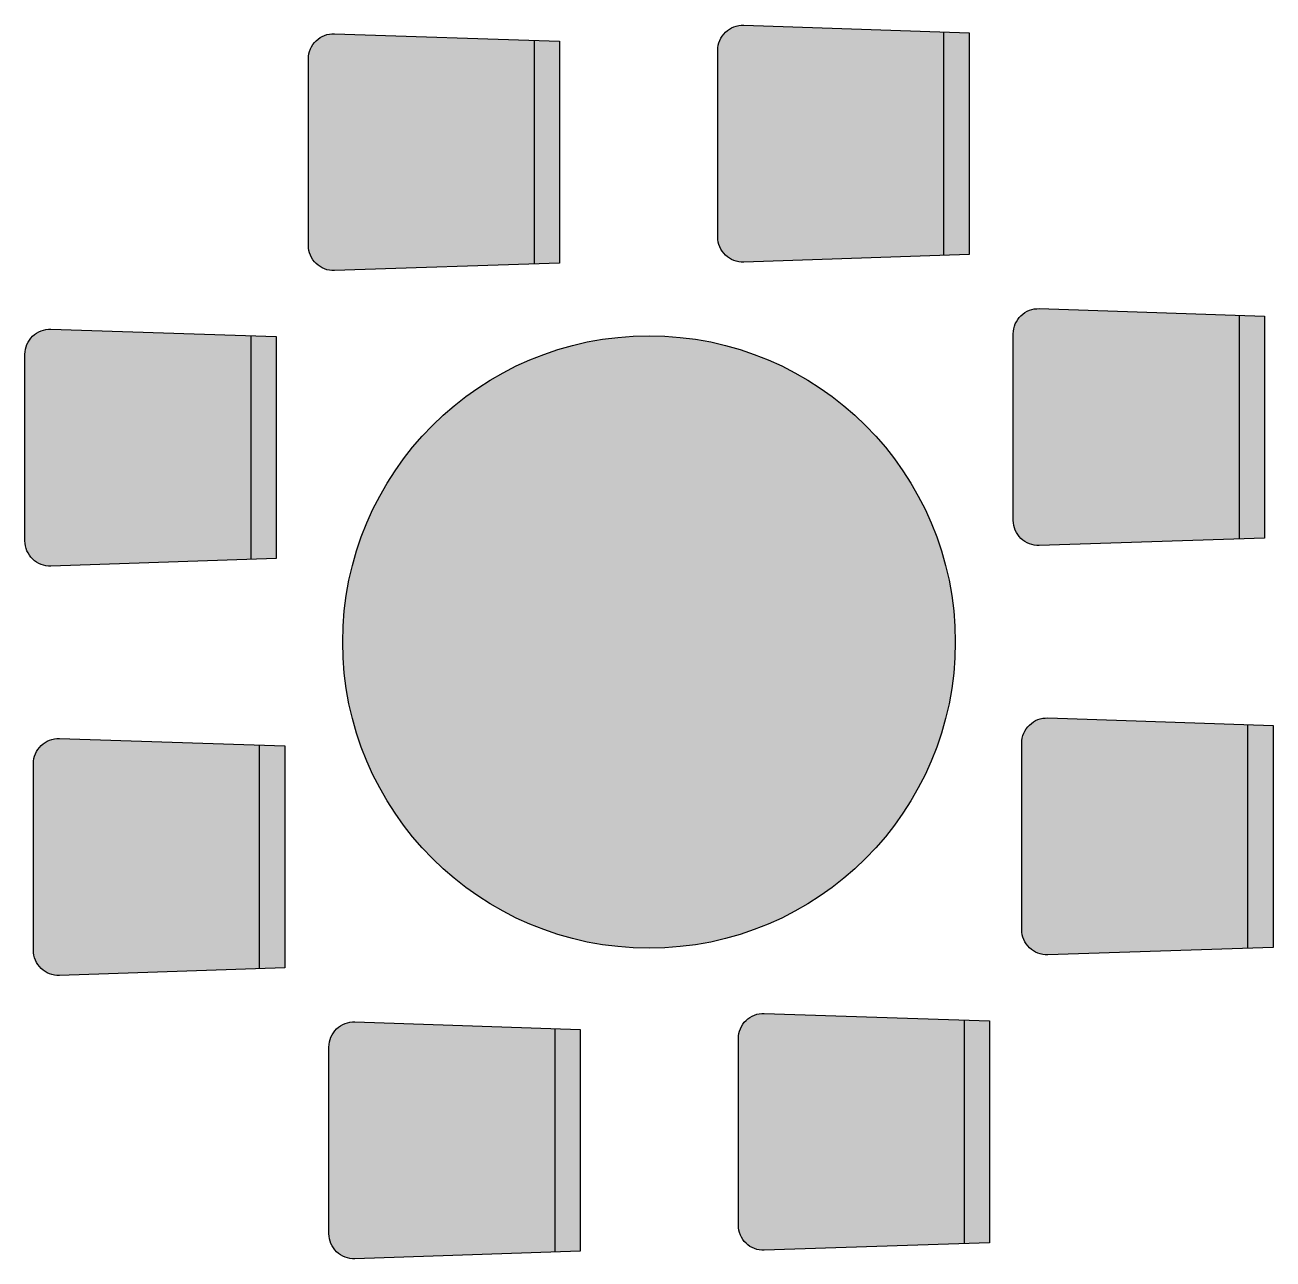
# Model space of a CAD drawing. Extents: x -48.9 to 48.9, y -48.4 to 48.4.
import ezdxf

# ---------------------------------------------------------------- set-up
doc = ezdxf.new("R2010")
doc.units = 0
doc.header["$MEASUREMENT"] = 0
doc.layers.get('0').update_dxf_attribs({"linetype": 'CONTINUOUS'})
doc.layers.add('TOIFA', color=7, linetype='CONTINUOUS')

# ---------------------------------------------------------------- blocks, each defined once
blk = doc.blocks.new('CHAIR')
h = blk.add_hatch(color=251)
h.dxf.hatch_style = 1
h.paths.add_polyline_path([(-1.969, 8.76), (-17.651, 9.283, 0.424007), (-19.685, 7.315), (-19.685, -7.315, 0.424007), (-17.651, -9.283), (-1.969, -8.76)])
h = blk.add_hatch(color=252)
h.dxf.hatch_style = 1
h.paths.add_polyline_path([(-1.969, 8.76), (-17.651, 9.283, 0.424007), (-19.685, 7.315), (-19.685, -7.315, 0.424007), (-17.651, -9.283), (-1.969, -8.76)])
h = blk.add_hatch(color=251)
h.dxf.hatch_style = 1
h.paths.add_polyline_path([(0, 8.694), (-1.969, 8.76), (-1.969, -8.76), (0, -8.694)])
blk.add_lwpolyline([(-17.651, 9.283), (0, 8.694), (0, -8.694), (-17.651, -9.283, -0.424007), (-19.685, -7.315), (-19.685, 7.315, -0.424007)], format="xyb", close=True)
blk.add_lwpolyline([(-1.969, -8.76), (-1.969, 8.76)])
blk = doc.blocks.new('*U3')
at = {"layer": 'TOIFA'}
blk.add_blockref('CHAIR', (9.843, 0), dxfattribs=at)
blk = doc.blocks.new('*U4')
at = {"layer": 'TOIFA', "color": 0, "linetype": 'BYBLOCK'}
for p in [(1805.115, 1544.859), (1837.194, 1545.525), (1860.349, 1523.312), (1782.902, 1521.704), (1861.015, 1491.233), (1783.568, 1489.625), (1838.802, 1468.079), (1806.723, 1467.413)]:
    blk.add_blockref('*U3', p, dxfattribs=at)
blk = doc.blocks.new('TABLE_SET')
h = blk.add_hatch(color=146)
h.dxf.hatch_style = 1
h.paths.add_polyline_path([(-24, 0, 1), (24, 0, 1)])
at = {"layer": 'TOIFA'}
blk.add_circle((0, 0), 24, dxfattribs=at)
blk.add_blockref('*U4', (-1821.959, -1506.469), dxfattribs=at)

msp = doc.modelspace()

# ---------------------------------------------------------------- block references
at = {"layer": 'TOIFA'}
msp.add_blockref('TABLE_SET', (0, 0), dxfattribs=at)

doc.saveas('drawing.dxf')
